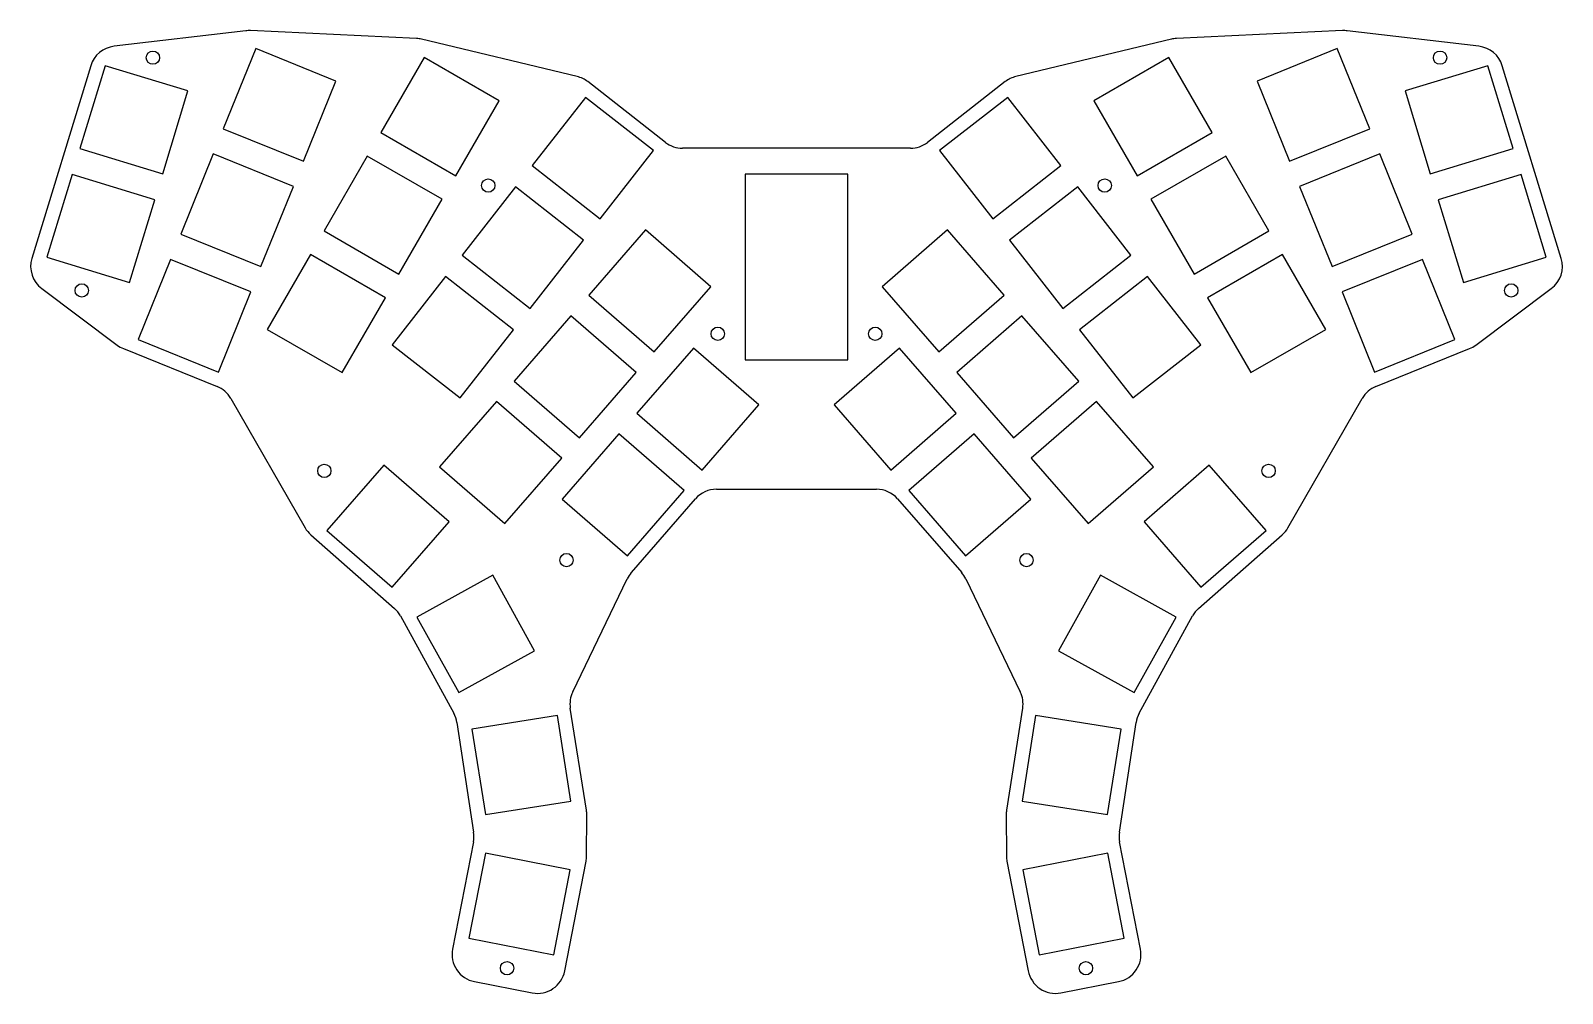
# Model space of a CAD drawing. Header units: millimetres. Extents: x 60 to 336, y -243 to -70.
import ezdxf

# ---------------------------------------------------------------- set-up
doc = ezdxf.new("R2010")
doc.units = ezdxf.units.MM

msp = doc.modelspace()

# ---------------------------------------------------------------- linework, layer by layer
for p, q in [((98.54, -69.63), (74.79, -72.42)), ((129.31, -71.02), (99.36, -69.6)), ((158.27, -77.87), (130.24, -71.15)), ((265.42, -71.15), (237.38, -77.87)), ((296.29, -69.6), (266.34, -71.02)), ((320.87, -72.42), (297.11, -69.63)), ((100.33, -72.83), (94.49, -87.3)), ((114.8, -78.68), (100.33, -72.83)), ((130.7, -74.45), (122.9, -87.96)), ((144.21, -82.25), (130.7, -74.45)), ((264.96, -74.45), (251.45, -82.25)), ((272.76, -87.96), (264.96, -74.45)), ((295.32, -72.83), (280.86, -78.68)), ((301.17, -87.3), (295.32, -72.83)), ((70.59, -75.92), (59.97, -110.66)), ((73.2, -75.92), (68.64, -90.84)), ((88.12, -80.48), (73.2, -75.92)), ((322.45, -75.92), (307.54, -80.48)), ((327.02, -90.84), (322.45, -75.92)), ((335.69, -110.66), (325.07, -75.92)), ((108.95, -93.14), (114.8, -78.68)), ((174.21, -89.75), (160.19, -78.79)), ((235.47, -78.79), (221.45, -89.75)), ((280.86, -78.68), (286.7, -93.14)), ((83.56, -95.4), (88.12, -80.48)), ((136.41, -95.76), (144.21, -82.25)), ((159.76, -81.63), (150.16, -93.93)), ((172.05, -91.24), (159.76, -81.63)), ((235.9, -81.63), (223.6, -91.24)), ((245.5, -93.93), (235.9, -81.63)), ((251.45, -82.25), (259.25, -95.76)), ((307.54, -80.48), (312.1, -95.4)), ((94.49, -87.3), (108.95, -93.14)), ((122.9, -87.96), (136.41, -95.76)), ((259.25, -95.76), (272.76, -87.96)), ((286.7, -93.14), (301.17, -87.3)), ((68.64, -90.84), (83.56, -95.4)), ((218.37, -90.81), (177.28, -90.81)), ((312.1, -95.4), (327.02, -90.84)), ((92.65, -91.84), (86.81, -106.31)), ((107.12, -97.69), (92.65, -91.84)), ((120.45, -92.21), (112.65, -105.72)), ((133.96, -100.01), (120.45, -92.21)), ((162.45, -103.53), (172.05, -91.24)), ((223.6, -91.24), (233.21, -103.53)), ((275.21, -92.21), (261.7, -100.01)), ((283.01, -105.72), (275.21, -92.21)), ((303, -91.84), (288.54, -97.69)), ((308.85, -106.31), (303, -91.84)), ((67.21, -95.52), (62.65, -110.44)), ((82.13, -100.08), (67.21, -95.52)), ((150.16, -93.93), (162.45, -103.53)), ((207.08, -95.47), (188.58, -95.47)), ((188.58, -95.47), (188.58, -128.97)), ((207.08, -128.97), (207.08, -95.47)), ((233.21, -103.53), (245.5, -93.93)), ((328.45, -95.52), (313.53, -100.08)), ((333.01, -110.44), (328.45, -95.52)), ((101.27, -112.15), (107.12, -97.69)), ((147.14, -97.79), (137.53, -110.08)), ((159.43, -107.39), (147.14, -97.79)), ((248.52, -97.79), (236.22, -107.39)), ((258.12, -110.08), (248.52, -97.79)), ((288.54, -97.69), (294.38, -112.15)), ((77.57, -115), (82.13, -100.08)), ((126.16, -113.52), (133.96, -100.01)), ((261.7, -100.01), (269.5, -113.52)), ((313.53, -100.08), (318.09, -115)), ((86.81, -106.31), (101.27, -112.15)), ((112.65, -105.72), (126.16, -113.52)), ((149.83, -119.69), (159.43, -107.39)), ((170.62, -105.53), (160.39, -117.31)), ((182.4, -115.77), (170.62, -105.53)), ((225.03, -105.53), (213.26, -115.77)), ((235.27, -117.31), (225.03, -105.53)), ((236.22, -107.39), (245.83, -119.69)), ((269.5, -113.52), (283.01, -105.72)), ((294.38, -112.15), (308.85, -106.31)), ((62.65, -110.44), (77.57, -115)), ((110.2, -109.96), (102.4, -123.47)), ((123.71, -117.76), (110.2, -109.96)), ((137.53, -110.08), (149.83, -119.69)), ((245.83, -119.69), (258.12, -110.08)), ((285.46, -109.96), (271.95, -117.76)), ((293.26, -123.47), (285.46, -109.96)), ((318.09, -115), (333.01, -110.44)), ((84.97, -110.85), (79.13, -125.31)), ((99.44, -116.69), (84.97, -110.85)), ((310.68, -110.85), (296.22, -116.69)), ((316.53, -125.31), (310.68, -110.85)), ((134.52, -113.94), (124.91, -126.24)), ((146.81, -123.55), (134.52, -113.94)), ((172.16, -127.54), (182.4, -115.77)), ((213.26, -115.77), (223.49, -127.54)), ((261.14, -113.94), (248.84, -123.55)), ((270.74, -126.24), (261.14, -113.94)), ((61.75, -116.12), (75.36, -126.3)), ((93.6, -131.16), (99.44, -116.69)), ((115.91, -131.27), (123.71, -117.76)), ((160.39, -117.31), (172.16, -127.54)), ((223.49, -127.54), (235.27, -117.31)), ((271.95, -117.76), (279.75, -131.27)), ((296.22, -116.69), (302.06, -131.16)), ((320.3, -126.3), (333.9, -116.12)), ((157.17, -121), (146.94, -132.78)), ((168.95, -131.24), (157.17, -121)), ((238.48, -121), (226.71, -131.24)), ((248.72, -132.78), (238.48, -121)), ((102.4, -123.47), (115.91, -131.27)), ((137.21, -135.84), (146.81, -123.55)), ((248.84, -123.55), (258.45, -135.84)), ((279.75, -131.27), (293.26, -123.47)), ((76.48, -126.94), (93.37, -133.76)), ((79.13, -125.31), (93.6, -131.16)), ((124.91, -126.24), (137.21, -135.84)), ((179.27, -126.83), (169.04, -138.6)), ((191.05, -137.07), (179.27, -126.83)), ((216.38, -126.83), (204.61, -137.07)), ((226.62, -138.6), (216.38, -126.83)), ((258.45, -135.84), (270.74, -126.24)), ((302.06, -131.16), (316.53, -125.31)), ((302.28, -133.76), (319.18, -126.94)), ((188.58, -128.97), (207.08, -128.97)), ((158.71, -143.01), (168.95, -131.24)), ((226.71, -131.24), (236.94, -143.01)), ((146.94, -132.78), (158.71, -143.01)), ((236.94, -143.01), (248.72, -132.78)), ((95.84, -135.91), (109.23, -159.26)), ((143.73, -136.48), (133.49, -148.25)), ((155.5, -146.71), (143.73, -136.48)), ((180.81, -148.84), (191.05, -137.07)), ((204.61, -137.07), (214.84, -148.84)), ((251.93, -136.48), (240.16, -146.71)), ((262.17, -148.25), (251.93, -136.48)), ((286.42, -159.26), (299.82, -135.91)), ((169.04, -138.6), (180.81, -148.84)), ((214.84, -148.84), (226.62, -138.6)), ((165.82, -142.3), (155.59, -154.08)), ((177.6, -152.54), (165.82, -142.3)), ((229.83, -142.3), (218.06, -152.54)), ((240.07, -154.08), (229.83, -142.3)), ((123.41, -147.96), (113.17, -159.74)), ((135.18, -158.2), (123.41, -147.96)), ((133.49, -148.25), (145.26, -158.48)), ((145.26, -158.48), (155.5, -146.71)), ((240.16, -146.71), (250.39, -158.48)), ((250.39, -158.48), (262.17, -148.25)), ((272.25, -147.96), (260.48, -158.2)), ((282.49, -159.74), (272.25, -147.96)), ((155.59, -154.08), (167.36, -164.31)), ((167.36, -164.31), (177.6, -152.54)), ((168.05, -167.33), (179.63, -154.01)), ((183.4, -152.29), (212.25, -152.29)), ((216.03, -154.01), (227.61, -167.33)), ((218.06, -152.54), (228.29, -164.31)), ((228.29, -164.31), (240.07, -154.08)), ((113.17, -159.74), (124.94, -169.97)), ((124.94, -169.97), (135.18, -158.2)), ((260.48, -158.2), (270.71, -169.97)), ((270.71, -169.97), (282.49, -159.74)), ((110.27, -160.53), (125.34, -173.78)), ((270.31, -173.78), (285.39, -160.53)), ((143.05, -167.78), (129.4, -175.34)), ((150.61, -181.42), (143.05, -167.78)), ((157.49, -188.84), (167.32, -168.44)), ((228.34, -168.44), (238.17, -188.84)), ((252.61, -167.78), (245.05, -181.42)), ((266.25, -175.34), (252.61, -167.78)), ((126.43, -175.14), (136.04, -192.7)), ((129.4, -175.34), (136.97, -188.98)), ((258.69, -188.98), (266.25, -175.34)), ((259.62, -192.7), (269.23, -175.14)), ((136.97, -188.98), (150.61, -181.42)), ((245.05, -181.42), (258.69, -188.98)), ((154.73, -193.11), (139.32, -195.55)), ((157.17, -208.52), (154.73, -193.11)), ((159.97, -210.19), (157.05, -191.8)), ((238.6, -191.8), (235.69, -210.19)), ((240.93, -193.11), (238.49, -208.52)), ((256.34, -195.55), (240.93, -193.11)), ((136.59, -194.35), (139.62, -214.15)), ((139.32, -195.55), (141.76, -210.96)), ((253.89, -210.96), (256.34, -195.55)), ((256.04, -214.15), (259.06, -194.35)), ((141.76, -210.96), (157.17, -208.52)), ((238.49, -208.52), (253.89, -210.96)), ((159.97, -218.48), (160.03, -211.01)), ((235.63, -211.01), (235.68, -218.48)), ((139.58, -215.86), (135.82, -235.23)), ((141.73, -217.94), (138.75, -233.25)), ((157.04, -220.92), (141.73, -217.94)), ((253.93, -217.94), (238.62, -220.92)), ((256.91, -233.25), (253.93, -217.94)), ((259.84, -235.23), (256.07, -215.86)), ((154.06, -236.23), (157.04, -220.92)), ((156.04, -239.16), (159.88, -219.39)), ((235.77, -219.39), (239.62, -239.16)), ((238.62, -220.92), (241.59, -236.23)), ((138.75, -233.25), (154.06, -236.23)), ((241.59, -236.23), (256.91, -233.25)), ((139.77, -241.09), (150.18, -243.12)), ((245.48, -243.12), (255.88, -241.09))]:
    msp.add_line(p, q)
for centre in [(81.8, -74.47), (313.85, -74.47), (142.26, -97.53), (253.39, -97.53), (68.97, -116.45), (326.69, -116.45), (183.63, -124.26), (212.03, -124.26), (112.7, -148.99), (282.95, -148.99), (156.36, -165.08), (239.3, -165.08), (145.64, -238.67), (250.01, -238.67)]:
    msp.add_circle(centre, 1.2)
for centre, start, end in [((99.13, -74.59), 87.2916, 96.6953), ((129.07, -76.01), 76.514, 87.2916), ((266.58, -76.01), 92.7084, 103.486), ((296.53, -74.59), 83.3047, 92.7084), ((75.37, -77.38), 96.6953, 163), ((320.29, -77.38), 17, 83.3047), ((157.11, -82.73), 52, 76.514), ((238.55, -82.73), 103.486, 128), ((177.28, -85.81), 232, 270), ((218.37, -85.81), 270, 308), ((64.75, -112.12), 163, 233.177), ((330.91, -112.12), 306.823, 17), ((78.35, -122.3), 233.177, 248), ((317.3, -122.3), 292, 306.823), ((91.5, -138.4), 29.8392, 68), ((304.16, -138.4), 112, 150.1608), ((183.4, -157.29), 90, 139), ((212.25, -157.29), 41, 90), ((113.57, -156.77), 209.8392, 228.683), ((282.09, -156.77), 311.317, 330.1608), ((171.82, -170.61), 139, 154.271), ((223.83, -170.61), 25.729, 41), ((122.04, -177.54), 28.683, 48.683), ((273.61, -177.54), 131.317, 151.317), ((161.99, -191.01), 154.271, 189), ((233.67, -191.01), 351, 25.729), ((131.65, -195.1), 8.683, 28.683), ((264.01, -195.1), 151.317, 171.317), ((155.03, -210.97), 359.5964, 9), ((240.63, -210.97), 171, 180.4036), ((134.68, -214.91), 349, 8.683), ((260.98, -214.91), 171.317, 191), ((154.97, -218.44), 349, 359.5964), ((240.68, -218.44), 180.4036, 191), ((140.73, -236.18), 169, 259), ((254.93, -236.18), 281, 11), ((151.13, -238.21), 259, 349), ((244.52, -238.21), 191, 281)]:
    msp.add_arc(centre, 5, start, end)

doc.saveas('drawing.dxf')
